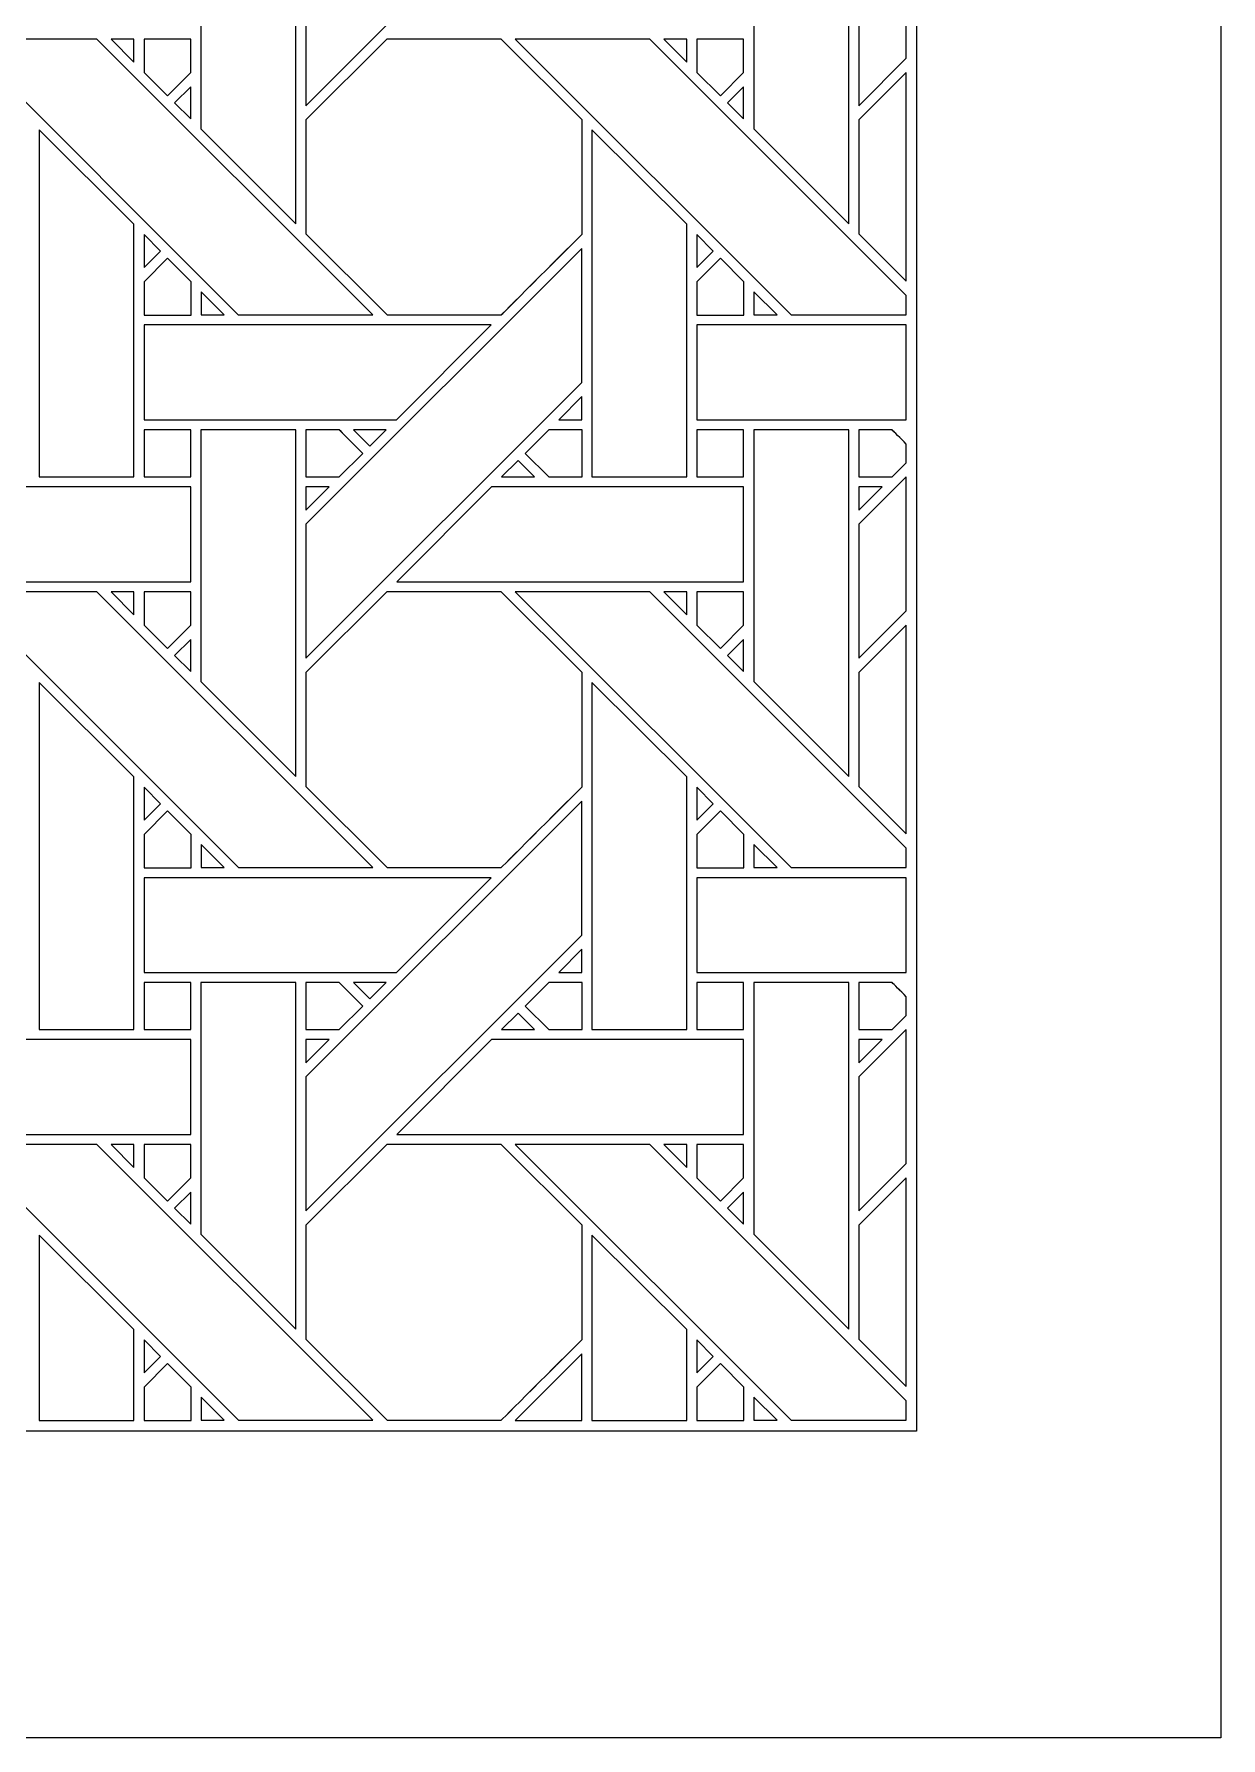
# Model space of a CAD drawing. Header units: inches. Extents: x 4.9 to 19.9, y 3.1 to 15.1.
# Drawn here: x 17.846 to 19.883, y 3.095 to 6.02 of the extents above; entities that cross this region are included whole.
import ezdxf

# ---------------------------------------------------------------- set-up
doc = ezdxf.new("R2010")
doc.units = ezdxf.units.IN
doc.header["$MEASUREMENT"] = 0
doc.layers.add('Design', color=7, linetype='Continuous', lineweight=0)

msp = doc.modelspace()

# ---------------------------------------------------------------- linework, layer by layer
at = {"layer": 'Design'}
for points, knots in [([(4.8829, 15.0948), (4.8829, 15.0948), (4.8829, 3.0948), (4.8829, 3.0948), (4.8829, 3.0948), (19.8829, 3.0948), (19.8829, 3.0948), (19.8829, 3.0948), (19.8829, 15.0948), (19.8829, 15.0948), (19.8829, 15.0948), (4.8829, 15.0948), (4.8829, 15.0948)], [0, 0, 0, 0, 1, 1, 1, 2, 2, 2, 3, 3, 3, 4, 4, 4, 4]), ([(5.4052, 14.5679), (5.4052, 14.5679), (5.4052, 3.6216), (5.4052, 3.6216), (5.4052, 3.6216), (19.3605, 3.6216), (19.3605, 3.6216), (19.3605, 3.6216), (19.3605, 14.5679), (19.3605, 14.5679), (19.3605, 14.5679), (5.4052, 14.5679), (5.4052, 14.5679)], [0, 0, 0, 0, 1, 1, 1, 2, 2, 2, 3, 3, 3, 4, 4, 4, 4]), ([(18.7864, 6.3705), (18.7864, 6.3705), (18.3128, 5.8968), (18.3128, 5.8968), (18.3128, 5.8968), (18.3128, 6.1269), (18.3128, 6.1269), (18.3128, 6.1269), (18.7864, 6.6005), (18.7864, 6.6005), (18.7864, 6.6005), (18.7864, 6.3705), (18.7864, 6.3705)], [0, 0, 0, 0, 1, 1, 1, 2, 2, 2, 3, 3, 3, 4, 4, 4, 4]), ([(18.1327, 5.8568), (18.1327, 5.8568), (18.1327, 6.289), (18.1327, 6.289), (18.1327, 6.289), (18.2956, 6.289), (18.2956, 6.289), (18.2956, 6.289), (18.2956, 5.6939), (18.2956, 5.6939), (18.2956, 5.6939), (18.1327, 5.8568), (18.1327, 5.8568)], [0, 0, 0, 0, 1, 1, 1, 2, 2, 2, 3, 3, 3, 4, 4, 4, 4]), ([(19.0814, 5.8568), (19.0814, 5.8568), (19.0814, 6.289), (19.0814, 6.289), (19.0814, 6.289), (19.2443, 6.289), (19.2443, 6.289), (19.2443, 6.289), (19.2443, 5.6939), (19.2443, 5.6939), (19.2443, 5.6939), (19.0814, 5.8568), (19.0814, 5.8568)], [0, 0, 0, 0, 1, 1, 1, 2, 2, 2, 3, 3, 3, 4, 4, 4, 4]), ([(19.3429, 5.9782), (19.3429, 5.9782), (19.2615, 5.8968), (19.2615, 5.8968), (19.2615, 5.8968), (19.2615, 6.1269), (19.2615, 6.1269), (19.2615, 6.1269), (19.3429, 6.2083), (19.3429, 6.2083), (19.3429, 6.2083), (19.3429, 5.9782), (19.3429, 5.9782)], [0, 0, 0, 0, 1, 1, 1, 2, 2, 2, 3, 3, 3, 4, 4, 4, 4]), ([(18.1967, 5.5375), (18.1967, 5.5375), (17.7232, 6.0112), (17.7232, 6.0112), (17.7232, 6.0112), (17.9541, 6.0112), (17.9541, 6.0112), (17.9541, 6.0112), (18.4278, 5.5375), (18.4278, 5.5375), (18.4278, 5.5375), (18.1967, 5.5375), (18.1967, 5.5375)], [0, 0, 0, 0, 1, 1, 1, 2, 2, 2, 3, 3, 3, 4, 4, 4, 4]), ([(18.0177, 6.0111), (18.0177, 6.0111), (18.0177, 5.9713), (18.0177, 5.9713), (18.0177, 5.9713), (17.9783, 6.0111), (17.9783, 6.0111), (17.9783, 6.0111), (18.0177, 6.0111), (18.0177, 6.0111)], [0, 0, 0, 0, 1, 1, 1, 2, 2, 2, 3, 3, 3, 3]), ([(18.0349, 6.0111), (18.0349, 6.0111), (18.1152, 6.0111), (18.1152, 6.0111), (18.1152, 6.0111), (18.1152, 5.9535), (18.1152, 5.9535), (18.1152, 5.9535), (18.0753, 5.9136), (18.0753, 5.9136), (18.0753, 5.9136), (18.0349, 5.9539), (18.0349, 5.9539), (18.0349, 5.9539), (18.0349, 6.0111), (18.0349, 6.0111)], [0, 0, 0, 0, 1, 1, 1, 2, 2, 2, 3, 3, 3, 4, 4, 4, 5, 5, 5, 5]), ([(18.0753, 5.9136), (18.0753, 5.9136), (18.0349, 5.9539), (18.0349, 5.9539), (18.0349, 5.9539), (18.0349, 6.0111), (18.0349, 6.0111), (18.0349, 6.0111), (18.1152, 6.0111), (18.1152, 6.0111), (18.1152, 6.0111), (18.1152, 5.9535), (18.1152, 5.9535), (18.1152, 5.9535), (18.0753, 5.9136), (18.0753, 5.9136)], [0, 0, 0, 0, 1, 1, 1, 2, 2, 2, 3, 3, 3, 4, 4, 4, 5, 5, 5, 5]), ([(18.3128, 5.8724), (18.3128, 5.8724), (18.4515, 6.0111), (18.4515, 6.0111), (18.4515, 6.0111), (18.6477, 6.0111), (18.6477, 6.0111), (18.6477, 6.0111), (18.7865, 5.8724), (18.7865, 5.8724), (18.7865, 5.8724), (18.7865, 5.6762), (18.7865, 5.6762), (18.7687, 5.6582), (18.6567, 5.5465), (18.6478, 5.5375), (18.6478, 5.5375), (18.452, 5.5375), (18.452, 5.5375), (18.452, 5.5375), (18.3128, 5.6767), (18.3128, 5.6767), (18.3128, 5.6767), (18.3128, 5.8724), (18.3128, 5.8724)], [0, 0, 0, 0, 1, 1, 1, 2, 2, 2, 3, 3, 3, 4, 4, 4, 5, 5, 5, 6, 6, 6, 7, 7, 7, 8, 8, 8, 8]), ([(18.7865, 5.6762), (18.7684, 5.658), (18.6565, 5.5463), (18.6478, 5.5375), (18.6478, 5.5375), (18.452, 5.5375), (18.452, 5.5375), (18.452, 5.5375), (18.3128, 5.6767), (18.3128, 5.6767), (18.3128, 5.6767), (18.3128, 5.8724), (18.3128, 5.8724), (18.3128, 5.8724), (18.4515, 6.0111), (18.4515, 6.0111), (18.4515, 6.0111), (18.6477, 6.0111), (18.6477, 6.0111), (18.6477, 6.0111), (18.7865, 5.8724), (18.7865, 5.8724), (18.7865, 5.8724), (18.7865, 5.6762), (18.7865, 5.6762)], [0, 0, 0, 0, 1, 1, 1, 2, 2, 2, 3, 3, 3, 4, 4, 4, 5, 5, 5, 6, 6, 6, 7, 7, 7, 8, 8, 8, 8]), ([(19.3429, 5.5375), (19.3429, 5.5375), (19.1455, 5.5375), (19.1455, 5.5375), (19.1455, 5.5375), (18.6719, 6.0112), (18.6719, 6.0112), (18.6719, 6.0112), (18.9029, 6.0112), (18.9029, 6.0112), (18.9029, 6.0112), (19.3429, 5.5711), (19.3429, 5.5711), (19.3429, 5.5711), (19.3429, 5.5375), (19.3429, 5.5375)], [0, 0, 0, 0, 1, 1, 1, 2, 2, 2, 3, 3, 3, 4, 4, 4, 5, 5, 5, 5]), ([(18.9664, 6.0111), (18.9664, 6.0111), (18.9664, 5.9713), (18.9664, 5.9713), (18.9664, 5.9713), (18.927, 6.0111), (18.927, 6.0111), (18.927, 6.0111), (18.9664, 6.0111), (18.9664, 6.0111)], [0, 0, 0, 0, 1, 1, 1, 2, 2, 2, 3, 3, 3, 3]), ([(18.9837, 6.0111), (18.9837, 6.0111), (19.0639, 6.0111), (19.0639, 6.0111), (19.0639, 6.0111), (19.0639, 5.9535), (19.0639, 5.9535), (19.0639, 5.9535), (19.024, 5.9136), (19.024, 5.9136), (19.024, 5.9136), (18.9837, 5.9539), (18.9837, 5.9539), (18.9837, 5.9539), (18.9837, 6.0111), (18.9837, 6.0111)], [0, 0, 0, 0, 1, 1, 1, 2, 2, 2, 3, 3, 3, 4, 4, 4, 5, 5, 5, 5]), ([(19.024, 5.9136), (19.024, 5.9136), (18.9837, 5.9539), (18.9837, 5.9539), (18.9837, 5.9539), (18.9837, 6.0111), (18.9837, 6.0111), (18.9837, 6.0111), (19.0639, 6.0111), (19.0639, 6.0111), (19.0639, 6.0111), (19.0639, 5.9535), (19.0639, 5.9535), (19.0639, 5.9535), (19.024, 5.9136), (19.024, 5.9136)], [0, 0, 0, 0, 1, 1, 1, 2, 2, 2, 3, 3, 3, 4, 4, 4, 5, 5, 5, 5]), ([(19.3429, 5.5954), (19.3429, 5.5954), (19.2615, 5.6767), (19.2615, 5.6767), (19.2615, 5.6767), (19.2615, 5.8724), (19.2615, 5.8724), (19.2615, 5.8724), (19.3429, 5.9538), (19.3429, 5.9538), (19.3429, 5.9538), (19.3429, 5.5954), (19.3429, 5.5954)], [0, 0, 0, 0, 1, 1, 1, 2, 2, 2, 3, 3, 3, 4, 4, 4, 4]), ([(19.3429, 5.5954), (19.3429, 5.5954), (19.2615, 5.6767), (19.2615, 5.6767), (19.2615, 5.6767), (19.2615, 5.8724), (19.2615, 5.8724), (19.2615, 5.8724), (19.3429, 5.9538), (19.3429, 5.9538), (19.3429, 5.9538), (19.3429, 5.5954), (19.3429, 5.5954)], [0, 0, 0, 0, 1, 1, 1, 2, 2, 2, 3, 3, 3, 4, 4, 4, 4]), ([(18.1152, 5.9293), (18.1152, 5.9293), (18.1152, 5.8741), (18.1152, 5.8741), (18.1152, 5.8741), (18.0874, 5.9015), (18.0874, 5.9015), (18.0874, 5.9015), (18.1152, 5.9293), (18.1152, 5.9293)], [0, 0, 0, 0, 1, 1, 1, 2, 2, 2, 3, 3, 3, 3]), ([(19.0639, 5.9293), (19.0639, 5.9293), (19.0639, 5.8741), (19.0639, 5.8741), (19.0639, 5.8741), (19.0361, 5.9015), (19.0361, 5.9015), (19.0361, 5.9015), (19.0639, 5.9293), (19.0639, 5.9293)], [0, 0, 0, 0, 1, 1, 1, 2, 2, 2, 3, 3, 3, 3]), ([(17.8548, 5.2595), (17.8548, 5.2595), (17.8548, 5.8553), (17.8548, 5.8553), (17.8548, 5.8553), (18.0176, 5.6932), (18.0176, 5.6932), (18.0176, 5.6932), (18.0176, 5.2595), (18.0176, 5.2595), (18.0176, 5.2595), (17.8548, 5.2595), (17.8548, 5.2595)], [0, 0, 0, 0, 1, 1, 1, 2, 2, 2, 3, 3, 3, 4, 4, 4, 4]), ([(18.8036, 5.2595), (18.8036, 5.2595), (18.8036, 5.8553), (18.8036, 5.8553), (18.8036, 5.8553), (18.9663, 5.6932), (18.9663, 5.6932), (18.9663, 5.6932), (18.9663, 5.2595), (18.9663, 5.2595), (18.9663, 5.2595), (18.8036, 5.2595), (18.8036, 5.2595)], [0, 0, 0, 0, 1, 1, 1, 2, 2, 2, 3, 3, 3, 4, 4, 4, 4]), ([(18.0349, 5.6189), (18.0349, 5.6189), (18.0349, 5.6757), (18.0349, 5.6757), (18.0349, 5.6757), (18.0631, 5.6471), (18.0631, 5.6471), (18.0631, 5.6471), (18.0349, 5.6189), (18.0349, 5.6189)], [0, 0, 0, 0, 1, 1, 1, 2, 2, 2, 3, 3, 3, 3]), ([(18.9836, 5.6189), (18.9836, 5.6189), (18.9836, 5.6757), (18.9836, 5.6757), (18.9836, 5.6757), (19.0118, 5.6471), (19.0118, 5.6471), (19.0118, 5.6471), (18.9836, 5.6189), (18.9836, 5.6189)], [0, 0, 0, 0, 1, 1, 1, 2, 2, 2, 3, 3, 3, 3]), ([(18.7864, 5.4217), (18.7864, 5.4217), (18.3128, 4.9481), (18.3128, 4.9481), (18.3128, 4.9481), (18.3128, 5.1782), (18.3128, 5.1782), (18.3128, 5.1782), (18.7864, 5.6518), (18.7864, 5.6518), (18.7864, 5.6518), (18.7864, 5.4217), (18.7864, 5.4217)], [0, 0, 0, 0, 1, 1, 1, 2, 2, 2, 3, 3, 3, 4, 4, 4, 4]), ([(18.1156, 5.5372), (18.1156, 5.5372), (18.0349, 5.5372), (18.0349, 5.5372), (18.0349, 5.5372), (18.0349, 5.5945), (18.0349, 5.5945), (18.0349, 5.5945), (18.0753, 5.6349), (18.0753, 5.6349), (18.0753, 5.6349), (18.1156, 5.5945), (18.1156, 5.5945), (18.1156, 5.5945), (18.1156, 5.5372), (18.1156, 5.5372)], [0, 0, 0, 0, 1, 1, 1, 2, 2, 2, 3, 3, 3, 4, 4, 4, 5, 5, 5, 5]), ([(18.0753, 5.6349), (18.0753, 5.6349), (18.1156, 5.5945), (18.1156, 5.5945), (18.1156, 5.5945), (18.1156, 5.5372), (18.1156, 5.5372), (18.1156, 5.5372), (18.0349, 5.5372), (18.0349, 5.5372), (18.0349, 5.5372), (18.0349, 5.5945), (18.0349, 5.5945), (18.0349, 5.5945), (18.0753, 5.6349), (18.0753, 5.6349)], [0, 0, 0, 0, 1, 1, 1, 2, 2, 2, 3, 3, 3, 4, 4, 4, 5, 5, 5, 5]), ([(19.0643, 5.5372), (19.0643, 5.5372), (18.9837, 5.5372), (18.9837, 5.5372), (18.9837, 5.5372), (18.9837, 5.5945), (18.9837, 5.5945), (18.9837, 5.5945), (19.024, 5.6349), (19.024, 5.6349), (19.024, 5.6349), (19.0643, 5.5945), (19.0643, 5.5945), (19.0643, 5.5945), (19.0643, 5.5372), (19.0643, 5.5372)], [0, 0, 0, 0, 1, 1, 1, 2, 2, 2, 3, 3, 3, 4, 4, 4, 5, 5, 5, 5]), ([(19.024, 5.6349), (19.024, 5.6349), (19.0643, 5.5945), (19.0643, 5.5945), (19.0643, 5.5945), (19.0643, 5.5372), (19.0643, 5.5372), (19.0643, 5.5372), (18.9837, 5.5372), (18.9837, 5.5372), (18.9837, 5.5372), (18.9837, 5.5945), (18.9837, 5.5945), (18.9837, 5.5945), (19.024, 5.6349), (19.024, 5.6349)], [0, 0, 0, 0, 1, 1, 1, 2, 2, 2, 3, 3, 3, 4, 4, 4, 5, 5, 5, 5]), ([(18.1328, 5.5375), (18.1328, 5.5375), (18.1328, 5.5773), (18.1328, 5.5773), (18.1328, 5.5773), (18.1725, 5.5375), (18.1725, 5.5375), (18.1725, 5.5375), (18.1328, 5.5375), (18.1328, 5.5375)], [0, 0, 0, 0, 1, 1, 1, 2, 2, 2, 3, 3, 3, 3]), ([(19.0815, 5.5375), (19.0815, 5.5375), (19.0815, 5.5773), (19.0815, 5.5773), (19.0815, 5.5773), (19.1212, 5.5375), (19.1212, 5.5375), (19.1212, 5.5375), (19.0815, 5.5375), (19.0815, 5.5375)], [0, 0, 0, 0, 1, 1, 1, 2, 2, 2, 3, 3, 3, 3]), ([(18.4679, 5.3576), (18.4679, 5.3576), (18.0349, 5.3576), (18.0349, 5.3576), (18.0349, 5.3576), (18.0349, 5.5203), (18.0349, 5.5203), (18.0349, 5.5203), (18.6306, 5.5203), (18.6306, 5.5203), (18.6306, 5.5203), (18.4679, 5.3576), (18.4679, 5.3576)], [0, 0, 0, 0, 1, 1, 1, 2, 2, 2, 3, 3, 3, 4, 4, 4, 4]), ([(19.3429, 5.3576), (19.3429, 5.3576), (18.9836, 5.3576), (18.9836, 5.3576), (18.9836, 5.3576), (18.9836, 5.5203), (18.9836, 5.5203), (18.9836, 5.5203), (19.3429, 5.5203), (19.3429, 5.5203), (19.3429, 5.5203), (19.3429, 5.3576), (19.3429, 5.3576)], [0, 0, 0, 0, 1, 1, 1, 2, 2, 2, 3, 3, 3, 4, 4, 4, 4]), ([(18.7864, 5.3973), (18.7864, 5.3973), (18.7864, 5.3576), (18.7864, 5.3576), (18.7864, 5.3576), (18.7467, 5.3576), (18.7467, 5.3576), (18.7467, 5.3576), (18.7864, 5.3973), (18.7864, 5.3973)], [0, 0, 0, 0, 1, 1, 1, 2, 2, 2, 3, 3, 3, 3]), ([(18.0349, 5.3403), (18.0349, 5.3403), (18.1152, 5.3403), (18.1152, 5.3403), (18.1152, 5.3403), (18.1152, 5.2595), (18.1152, 5.2595), (18.1152, 5.2595), (18.0349, 5.2595), (18.0349, 5.2595), (18.0349, 5.2595), (18.0349, 5.3403), (18.0349, 5.3403)], [0, 0, 0, 0, 1, 1, 1, 2, 2, 2, 3, 3, 3, 4, 4, 4, 4]), ([(18.0349, 5.2595), (18.0349, 5.2595), (18.0349, 5.3403), (18.0349, 5.3403), (18.0349, 5.3403), (18.1152, 5.3403), (18.1152, 5.3403), (18.1152, 5.3403), (18.1152, 5.2595), (18.1152, 5.2595), (18.1152, 5.2595), (18.0349, 5.2595), (18.0349, 5.2595)], [0, 0, 0, 0, 1, 1, 1, 2, 2, 2, 3, 3, 3, 4, 4, 4, 4]), ([(18.1327, 4.9081), (18.1327, 4.9081), (18.1327, 5.3403), (18.1327, 5.3403), (18.1327, 5.3403), (18.2956, 5.3403), (18.2956, 5.3403), (18.2956, 5.3403), (18.2956, 4.7452), (18.2956, 4.7452), (18.2956, 4.7452), (18.1327, 4.9081), (18.1327, 4.9081)], [0, 0, 0, 0, 1, 1, 1, 2, 2, 2, 3, 3, 3, 4, 4, 4, 4]), ([(18.3128, 5.3403), (18.3128, 5.3403), (18.3699, 5.3403), (18.3699, 5.3403), (18.375, 5.3351), (18.4058, 5.3043), (18.4102, 5.2999), (18.4102, 5.2999), (18.3698, 5.2595), (18.3698, 5.2595), (18.3698, 5.2595), (18.3128, 5.2595), (18.3128, 5.2595), (18.3128, 5.2595), (18.3128, 5.3403), (18.3128, 5.3403)], [0, 0, 0, 0, 1, 1, 1, 2, 2, 2, 3, 3, 3, 4, 4, 4, 5, 5, 5, 5]), ([(18.4102, 5.2999), (18.4102, 5.2999), (18.3698, 5.2595), (18.3698, 5.2595), (18.3698, 5.2595), (18.3128, 5.2595), (18.3128, 5.2595), (18.3128, 5.2595), (18.3128, 5.3403), (18.3128, 5.3403), (18.3128, 5.3403), (18.3699, 5.3403), (18.3699, 5.3403), (18.3752, 5.335), (18.406, 5.3041), (18.4102, 5.2999)], [0, 0, 0, 0, 1, 1, 1, 2, 2, 2, 3, 3, 3, 4, 4, 4, 5, 5, 5, 5]), ([(18.3942, 5.3403), (18.3942, 5.3403), (18.4506, 5.3403), (18.4506, 5.3403), (18.4506, 5.3403), (18.4224, 5.3121), (18.4224, 5.3121), (18.4224, 5.3121), (18.3942, 5.3403), (18.3942, 5.3403)], [0, 0, 0, 0, 1, 1, 1, 2, 2, 2, 3, 3, 3, 3]), ([(18.7865, 5.2595), (18.7865, 5.2595), (18.7294, 5.2595), (18.7294, 5.2595), (18.7294, 5.2595), (18.689, 5.2998), (18.689, 5.2998), (18.689, 5.2998), (18.7294, 5.3403), (18.7294, 5.3403), (18.7294, 5.3403), (18.7865, 5.3403), (18.7865, 5.3403), (18.7865, 5.3403), (18.7865, 5.2595), (18.7865, 5.2595)], [0, 0, 0, 0, 1, 1, 1, 2, 2, 2, 3, 3, 3, 4, 4, 4, 5, 5, 5, 5]), ([(18.7865, 5.2595), (18.7865, 5.2595), (18.7294, 5.2595), (18.7294, 5.2595), (18.7294, 5.2595), (18.689, 5.2998), (18.689, 5.2998), (18.689, 5.2998), (18.7294, 5.3403), (18.7294, 5.3403), (18.7294, 5.3403), (18.7865, 5.3403), (18.7865, 5.3403), (18.7865, 5.3403), (18.7865, 5.2595), (18.7865, 5.2595)], [0, 0, 0, 0, 1, 1, 1, 2, 2, 2, 3, 3, 3, 4, 4, 4, 5, 5, 5, 5]), ([(18.9837, 5.3403), (18.9837, 5.3403), (19.0639, 5.3403), (19.0639, 5.3403), (19.0639, 5.3403), (19.0639, 5.2595), (19.0639, 5.2595), (19.0639, 5.2595), (18.9837, 5.2595), (18.9837, 5.2595), (18.9837, 5.2595), (18.9837, 5.3403), (18.9837, 5.3403)], [0, 0, 0, 0, 1, 1, 1, 2, 2, 2, 3, 3, 3, 4, 4, 4, 4]), ([(18.9837, 5.2595), (18.9837, 5.2595), (18.9837, 5.3403), (18.9837, 5.3403), (18.9837, 5.3403), (19.0639, 5.3403), (19.0639, 5.3403), (19.0639, 5.3403), (19.0639, 5.2595), (19.0639, 5.2595), (19.0639, 5.2595), (18.9837, 5.2595), (18.9837, 5.2595)], [0, 0, 0, 0, 1, 1, 1, 2, 2, 2, 3, 3, 3, 4, 4, 4, 4]), ([(19.0814, 4.9081), (19.0814, 4.9081), (19.0814, 5.3403), (19.0814, 5.3403), (19.0814, 5.3403), (19.2443, 5.3403), (19.2443, 5.3403), (19.2443, 5.3403), (19.2443, 4.7452), (19.2443, 4.7452), (19.2443, 4.7452), (19.0814, 4.9081), (19.0814, 4.9081)], [0, 0, 0, 0, 1, 1, 1, 2, 2, 2, 3, 3, 3, 4, 4, 4, 4]), ([(19.3429, 5.2839), (19.3429, 5.2839), (19.3185, 5.2595), (19.3185, 5.2595), (19.3185, 5.2595), (19.2615, 5.2595), (19.2615, 5.2595), (19.2615, 5.2595), (19.2615, 5.3403), (19.2615, 5.3403), (19.2615, 5.3403), (19.3186, 5.3403), (19.3186, 5.3403), (19.3216, 5.3373), (19.3329, 5.326), (19.3429, 5.316), (19.3429, 5.316), (19.3429, 5.2839), (19.3429, 5.2839)], [0, 0, 0, 0, 1, 1, 1, 2, 2, 2, 3, 3, 3, 4, 4, 4, 5, 5, 5, 6, 6, 6, 6]), ([(19.3429, 5.2839), (19.3429, 5.2839), (19.3185, 5.2595), (19.3185, 5.2595), (19.3185, 5.2595), (19.2615, 5.2595), (19.2615, 5.2595), (19.2615, 5.2595), (19.2615, 5.3403), (19.2615, 5.3403), (19.2615, 5.3403), (19.3186, 5.3403), (19.3186, 5.3403), (19.3216, 5.3372), (19.3329, 5.3259), (19.3429, 5.316), (19.3429, 5.316), (19.3429, 5.2839), (19.3429, 5.2839)], [0, 0, 0, 0, 1, 1, 1, 2, 2, 2, 3, 3, 3, 4, 4, 4, 5, 5, 5, 6, 6, 6, 6]), ([(18.6768, 5.2878), (18.6768, 5.2878), (18.7051, 5.2595), (18.7051, 5.2595), (18.7051, 5.2595), (18.6486, 5.2595), (18.6486, 5.2595), (18.6486, 5.2595), (18.6768, 5.2878), (18.6768, 5.2878)], [0, 0, 0, 0, 1, 1, 1, 2, 2, 2, 3, 3, 3, 3]), ([(18.1152, 5.2424), (18.1152, 5.2424), (18.1152, 5.0796), (18.1152, 5.0796), (18.1152, 5.0796), (17.5199, 5.0796), (17.5199, 5.0796), (17.5199, 5.0796), (17.6827, 5.2424), (17.6827, 5.2424), (17.6827, 5.2424), (18.1152, 5.2424), (18.1152, 5.2424)], [0, 0, 0, 0, 1, 1, 1, 2, 2, 2, 3, 3, 3, 4, 4, 4, 4]), ([(18.3526, 5.2424), (18.3526, 5.2424), (18.3128, 5.2025), (18.3128, 5.2025), (18.3128, 5.2025), (18.3128, 5.2424), (18.3128, 5.2424), (18.3128, 5.2424), (18.3526, 5.2424), (18.3526, 5.2424)], [0, 0, 0, 0, 1, 1, 1, 2, 2, 2, 3, 3, 3, 3]), ([(19.0639, 5.2424), (19.0639, 5.2424), (19.0639, 5.0796), (19.0639, 5.0796), (19.0639, 5.0796), (18.4686, 5.0796), (18.4686, 5.0796), (18.4686, 5.0796), (18.6314, 5.2424), (18.6314, 5.2424), (18.6314, 5.2424), (19.0639, 5.2424), (19.0639, 5.2424)], [0, 0, 0, 0, 1, 1, 1, 2, 2, 2, 3, 3, 3, 4, 4, 4, 4]), ([(19.3429, 5.0295), (19.3429, 5.0295), (19.2615, 4.9481), (19.2615, 4.9481), (19.2615, 4.9481), (19.2615, 5.1782), (19.2615, 5.1782), (19.2615, 5.1782), (19.3429, 5.2596), (19.3429, 5.2596), (19.3429, 5.2596), (19.3429, 5.0295), (19.3429, 5.0295)], [0, 0, 0, 0, 1, 1, 1, 2, 2, 2, 3, 3, 3, 4, 4, 4, 4]), ([(19.2615, 5.2025), (19.2615, 5.2025), (19.2615, 5.2424), (19.2615, 5.2424), (19.2615, 5.2424), (19.3013, 5.2424), (19.3013, 5.2424), (19.3013, 5.2424), (19.2615, 5.2025), (19.2615, 5.2025)], [0, 0, 0, 0, 1, 1, 1, 2, 2, 2, 3, 3, 3, 3]), ([(17.7232, 5.0624), (17.7232, 5.0624), (17.9541, 5.0624), (17.9541, 5.0624), (17.9541, 5.0624), (18.4278, 4.5888), (18.4278, 4.5888), (18.4278, 4.5888), (18.1968, 4.5888), (18.1968, 4.5888), (18.1968, 4.5888), (17.7232, 5.0624), (17.7232, 5.0624)], [0, 0, 0, 0, 1, 1, 1, 2, 2, 2, 3, 3, 3, 4, 4, 4, 4]), ([(18.0177, 5.0624), (18.0177, 5.0624), (18.0177, 5.0226), (18.0177, 5.0226), (18.0177, 5.0226), (17.9783, 5.0624), (17.9783, 5.0624), (17.9783, 5.0624), (18.0177, 5.0624), (18.0177, 5.0624)], [0, 0, 0, 0, 1, 1, 1, 2, 2, 2, 3, 3, 3, 3]), ([(18.0349, 5.0624), (18.0349, 5.0624), (18.1152, 5.0624), (18.1152, 5.0624), (18.1152, 5.0624), (18.1152, 5.0048), (18.1152, 5.0048), (18.1152, 5.0048), (18.0753, 4.9648), (18.0753, 4.9648), (18.0753, 4.9648), (18.0349, 5.0052), (18.0349, 5.0052), (18.0349, 5.0052), (18.0349, 5.0624), (18.0349, 5.0624)], [0, 0, 0, 0, 1, 1, 1, 2, 2, 2, 3, 3, 3, 4, 4, 4, 5, 5, 5, 5]), ([(18.0753, 4.9648), (18.0753, 4.9648), (18.0349, 5.0052), (18.0349, 5.0052), (18.0349, 5.0052), (18.0349, 5.0624), (18.0349, 5.0624), (18.0349, 5.0624), (18.1152, 5.0624), (18.1152, 5.0624), (18.1152, 5.0624), (18.1152, 5.0048), (18.1152, 5.0048), (18.1152, 5.0048), (18.0753, 4.9648), (18.0753, 4.9648)], [0, 0, 0, 0, 1, 1, 1, 2, 2, 2, 3, 3, 3, 4, 4, 4, 5, 5, 5, 5]), ([(18.3128, 4.9237), (18.3128, 4.9237), (18.4515, 5.0624), (18.4515, 5.0624), (18.4515, 5.0624), (18.6477, 5.0624), (18.6477, 5.0624), (18.6477, 5.0624), (18.7865, 4.9237), (18.7865, 4.9237), (18.7865, 4.9237), (18.7865, 4.7274), (18.7865, 4.7274), (18.7687, 4.7095), (18.6567, 4.5978), (18.6478, 4.5888), (18.6478, 4.5888), (18.452, 4.5888), (18.452, 4.5888), (18.452, 4.5888), (18.3128, 4.728), (18.3128, 4.728), (18.3128, 4.728), (18.3128, 4.9237), (18.3128, 4.9237)], [0, 0, 0, 0, 1, 1, 1, 2, 2, 2, 3, 3, 3, 4, 4, 4, 5, 5, 5, 6, 6, 6, 7, 7, 7, 8, 8, 8, 8]), ([(18.7865, 4.7274), (18.7684, 4.7092), (18.6565, 4.5975), (18.6478, 4.5888), (18.6478, 4.5888), (18.452, 4.5888), (18.452, 4.5888), (18.452, 4.5888), (18.3128, 4.728), (18.3128, 4.728), (18.3128, 4.728), (18.3128, 4.9237), (18.3128, 4.9237), (18.3128, 4.9237), (18.4515, 5.0624), (18.4515, 5.0624), (18.4515, 5.0624), (18.6477, 5.0624), (18.6477, 5.0624), (18.6477, 5.0624), (18.7865, 4.9237), (18.7865, 4.9237), (18.7865, 4.9237), (18.7865, 4.7274), (18.7865, 4.7274)], [0, 0, 0, 0, 1, 1, 1, 2, 2, 2, 3, 3, 3, 4, 4, 4, 5, 5, 5, 6, 6, 6, 7, 7, 7, 8, 8, 8, 8]), ([(19.3429, 4.5888), (19.3429, 4.5888), (19.1455, 4.5888), (19.1455, 4.5888), (19.1455, 4.5888), (18.6719, 5.0624), (18.6719, 5.0624), (18.6719, 5.0624), (18.9029, 5.0624), (18.9029, 5.0624), (18.9029, 5.0624), (19.3429, 4.6224), (19.3429, 4.6224), (19.3429, 4.6224), (19.3429, 4.5888), (19.3429, 4.5888)], [0, 0, 0, 0, 1, 1, 1, 2, 2, 2, 3, 3, 3, 4, 4, 4, 5, 5, 5, 5]), ([(18.9664, 5.0624), (18.9664, 5.0624), (18.9664, 5.0226), (18.9664, 5.0226), (18.9664, 5.0226), (18.927, 5.0624), (18.927, 5.0624), (18.927, 5.0624), (18.9664, 5.0624), (18.9664, 5.0624)], [0, 0, 0, 0, 1, 1, 1, 2, 2, 2, 3, 3, 3, 3]), ([(18.9837, 5.0624), (18.9837, 5.0624), (19.0639, 5.0624), (19.0639, 5.0624), (19.0639, 5.0624), (19.0639, 5.0048), (19.0639, 5.0048), (19.0639, 5.0048), (19.024, 4.9648), (19.024, 4.9648), (19.024, 4.9648), (18.9837, 5.0052), (18.9837, 5.0052), (18.9837, 5.0052), (18.9837, 5.0624), (18.9837, 5.0624)], [0, 0, 0, 0, 1, 1, 1, 2, 2, 2, 3, 3, 3, 4, 4, 4, 5, 5, 5, 5]), ([(19.024, 4.9648), (19.024, 4.9648), (18.9837, 5.0052), (18.9837, 5.0052), (18.9837, 5.0052), (18.9837, 5.0624), (18.9837, 5.0624), (18.9837, 5.0624), (19.0639, 5.0624), (19.0639, 5.0624), (19.0639, 5.0624), (19.0639, 5.0048), (19.0639, 5.0048), (19.0639, 5.0048), (19.024, 4.9648), (19.024, 4.9648)], [0, 0, 0, 0, 1, 1, 1, 2, 2, 2, 3, 3, 3, 4, 4, 4, 5, 5, 5, 5]), ([(19.3429, 4.6466), (19.3429, 4.6466), (19.2615, 4.728), (19.2615, 4.728), (19.2615, 4.728), (19.2615, 4.9237), (19.2615, 4.9237), (19.2615, 4.9237), (19.3429, 5.005), (19.3429, 5.005), (19.3429, 5.005), (19.3429, 4.6466), (19.3429, 4.6466)], [0, 0, 0, 0, 1, 1, 1, 2, 2, 2, 3, 3, 3, 4, 4, 4, 4]), ([(19.3429, 4.6466), (19.3429, 4.6466), (19.2615, 4.728), (19.2615, 4.728), (19.2615, 4.728), (19.2615, 4.9237), (19.2615, 4.9237), (19.2615, 4.9237), (19.3429, 5.005), (19.3429, 5.005), (19.3429, 5.005), (19.3429, 4.6466), (19.3429, 4.6466)], [0, 0, 0, 0, 1, 1, 1, 2, 2, 2, 3, 3, 3, 4, 4, 4, 4]), ([(18.1152, 4.9806), (18.1152, 4.9806), (18.1152, 4.9254), (18.1152, 4.9254), (18.1152, 4.9254), (18.0874, 4.9528), (18.0874, 4.9528), (18.0874, 4.9528), (18.1152, 4.9806), (18.1152, 4.9806)], [0, 0, 0, 0, 1, 1, 1, 2, 2, 2, 3, 3, 3, 3]), ([(19.0639, 4.9806), (19.0639, 4.9806), (19.0639, 4.9254), (19.0639, 4.9254), (19.0639, 4.9254), (19.0361, 4.9528), (19.0361, 4.9528), (19.0361, 4.9528), (19.0639, 4.9806), (19.0639, 4.9806)], [0, 0, 0, 0, 1, 1, 1, 2, 2, 2, 3, 3, 3, 3]), ([(18.0176, 4.7445), (18.0176, 4.7445), (18.0176, 4.3108), (18.0176, 4.3108), (18.0176, 4.3108), (17.8548, 4.3108), (17.8548, 4.3108), (17.8548, 4.3108), (17.8548, 4.9066), (17.8548, 4.9066), (17.8548, 4.9066), (18.0176, 4.7445), (18.0176, 4.7445)], [0, 0, 0, 0, 1, 1, 1, 2, 2, 2, 3, 3, 3, 4, 4, 4, 4]), ([(18.8036, 4.3108), (18.8036, 4.3108), (18.8036, 4.9066), (18.8036, 4.9066), (18.8036, 4.9066), (18.9663, 4.7445), (18.9663, 4.7445), (18.9663, 4.7445), (18.9663, 4.3108), (18.9663, 4.3108), (18.9663, 4.3108), (18.8036, 4.3108), (18.8036, 4.3108)], [0, 0, 0, 0, 1, 1, 1, 2, 2, 2, 3, 3, 3, 4, 4, 4, 4]), ([(18.0349, 4.6702), (18.0349, 4.6702), (18.0349, 4.727), (18.0349, 4.727), (18.0349, 4.727), (18.0631, 4.6984), (18.0631, 4.6984), (18.0631, 4.6984), (18.0349, 4.6702), (18.0349, 4.6702)], [0, 0, 0, 0, 1, 1, 1, 2, 2, 2, 3, 3, 3, 3]), ([(18.9836, 4.6702), (18.9836, 4.6702), (18.9836, 4.727), (18.9836, 4.727), (18.9836, 4.727), (19.0118, 4.6984), (19.0118, 4.6984), (19.0118, 4.6984), (18.9836, 4.6702), (18.9836, 4.6702)], [0, 0, 0, 0, 1, 1, 1, 2, 2, 2, 3, 3, 3, 3]), ([(18.1156, 4.5885), (18.1156, 4.5885), (18.0349, 4.5885), (18.0349, 4.5885), (18.0349, 4.5885), (18.0349, 4.6458), (18.0349, 4.6458), (18.0349, 4.6458), (18.0753, 4.6861), (18.0753, 4.6861), (18.0753, 4.6861), (18.1156, 4.6458), (18.1156, 4.6458), (18.1156, 4.6458), (18.1156, 4.5885), (18.1156, 4.5885)], [0, 0, 0, 0, 1, 1, 1, 2, 2, 2, 3, 3, 3, 4, 4, 4, 5, 5, 5, 5]), ([(18.0349, 4.6458), (18.0349, 4.6458), (18.0753, 4.6861), (18.0753, 4.6861), (18.0753, 4.6861), (18.1156, 4.6458), (18.1156, 4.6458), (18.1156, 4.6458), (18.1156, 4.5885), (18.1156, 4.5885), (18.1156, 4.5885), (18.0349, 4.5885), (18.0349, 4.5885), (18.0349, 4.5885), (18.0349, 4.6458), (18.0349, 4.6458)], [0, 0, 0, 0, 1, 1, 1, 2, 2, 2, 3, 3, 3, 4, 4, 4, 5, 5, 5, 5]), ([(18.3128, 4.2294), (18.3128, 4.2294), (18.7864, 4.703), (18.7864, 4.703), (18.7864, 4.703), (18.7864, 4.473), (18.7864, 4.473), (18.7864, 4.473), (18.3128, 3.9994), (18.3128, 3.9994), (18.3128, 3.9994), (18.3128, 4.2294), (18.3128, 4.2294)], [0, 0, 0, 0, 1, 1, 1, 2, 2, 2, 3, 3, 3, 4, 4, 4, 4]), ([(19.0643, 4.5885), (19.0643, 4.5885), (18.9837, 4.5885), (18.9837, 4.5885), (18.9837, 4.5885), (18.9837, 4.6458), (18.9837, 4.6458), (18.9837, 4.6458), (19.024, 4.6861), (19.024, 4.6861), (19.024, 4.6861), (19.0643, 4.6458), (19.0643, 4.6458), (19.0643, 4.6458), (19.0643, 4.5885), (19.0643, 4.5885)], [0, 0, 0, 0, 1, 1, 1, 2, 2, 2, 3, 3, 3, 4, 4, 4, 5, 5, 5, 5]), ([(19.024, 4.6861), (19.024, 4.6861), (19.0643, 4.6458), (19.0643, 4.6458), (19.0643, 4.6458), (19.0643, 4.5885), (19.0643, 4.5885), (19.0643, 4.5885), (18.9837, 4.5885), (18.9837, 4.5885), (18.9837, 4.5885), (18.9837, 4.6458), (18.9837, 4.6458), (18.9837, 4.6458), (19.024, 4.6861), (19.024, 4.6861)], [0, 0, 0, 0, 1, 1, 1, 2, 2, 2, 3, 3, 3, 4, 4, 4, 5, 5, 5, 5]), ([(18.1725, 4.5888), (18.1725, 4.5888), (18.1328, 4.5888), (18.1328, 4.5888), (18.1328, 4.5888), (18.1328, 4.6286), (18.1328, 4.6286), (18.1328, 4.6286), (18.1725, 4.5888), (18.1725, 4.5888)], [0, 0, 0, 0, 1, 1, 1, 2, 2, 2, 3, 3, 3, 3]), ([(19.0815, 4.5888), (19.0815, 4.5888), (19.0815, 4.6286), (19.0815, 4.6286), (19.0815, 4.6286), (19.1213, 4.5888), (19.1213, 4.5888), (19.1213, 4.5888), (19.0815, 4.5888), (19.0815, 4.5888)], [0, 0, 0, 0, 1, 1, 1, 2, 2, 2, 3, 3, 3, 3]), ([(18.0349, 4.4088), (18.0349, 4.4088), (18.0349, 4.5715), (18.0349, 4.5715), (18.0349, 4.5715), (18.6306, 4.5715), (18.6306, 4.5715), (18.6306, 4.5715), (18.4679, 4.4088), (18.4679, 4.4088), (18.4679, 4.4088), (18.0349, 4.4088), (18.0349, 4.4088)], [0, 0, 0, 0, 1, 1, 1, 2, 2, 2, 3, 3, 3, 4, 4, 4, 4]), ([(19.3429, 4.4088), (19.3429, 4.4088), (18.9836, 4.4088), (18.9836, 4.4088), (18.9836, 4.4088), (18.9836, 4.5715), (18.9836, 4.5715), (18.9836, 4.5715), (19.3429, 4.5715), (19.3429, 4.5715), (19.3429, 4.5715), (19.3429, 4.4088), (19.3429, 4.4088)], [0, 0, 0, 0, 1, 1, 1, 2, 2, 2, 3, 3, 3, 4, 4, 4, 4]), ([(18.7864, 4.4486), (18.7864, 4.4486), (18.7864, 4.4089), (18.7864, 4.4089), (18.7864, 4.4089), (18.7467, 4.4089), (18.7467, 4.4089), (18.7467, 4.4089), (18.7864, 4.4486), (18.7864, 4.4486)], [0, 0, 0, 0, 1, 1, 1, 2, 2, 2, 3, 3, 3, 3]), ([(18.0349, 4.3915), (18.0349, 4.3915), (18.1152, 4.3915), (18.1152, 4.3915), (18.1152, 4.3915), (18.1152, 4.3107), (18.1152, 4.3107), (18.1152, 4.3107), (18.0349, 4.3107), (18.0349, 4.3107), (18.0349, 4.3107), (18.0349, 4.3915), (18.0349, 4.3915)], [0, 0, 0, 0, 1, 1, 1, 2, 2, 2, 3, 3, 3, 4, 4, 4, 4]), ([(18.0349, 4.3107), (18.0349, 4.3107), (18.0349, 4.3915), (18.0349, 4.3915), (18.0349, 4.3915), (18.1152, 4.3915), (18.1152, 4.3915), (18.1152, 4.3915), (18.1152, 4.3107), (18.1152, 4.3107), (18.1152, 4.3107), (18.0349, 4.3107), (18.0349, 4.3107)], [0, 0, 0, 0, 1, 1, 1, 2, 2, 2, 3, 3, 3, 4, 4, 4, 4]), ([(18.2956, 4.3916), (18.2956, 4.3916), (18.2956, 3.7964), (18.2956, 3.7964), (18.2956, 3.7964), (18.1327, 3.9594), (18.1327, 3.9594), (18.1327, 3.9594), (18.1327, 4.3916), (18.1327, 4.3916), (18.1327, 4.3916), (18.2956, 4.3916), (18.2956, 4.3916)], [0, 0, 0, 0, 1, 1, 1, 2, 2, 2, 3, 3, 3, 4, 4, 4, 4]), ([(18.3128, 4.3915), (18.3128, 4.3915), (18.3699, 4.3915), (18.3699, 4.3915), (18.375, 4.3864), (18.4058, 4.3556), (18.4102, 4.3512), (18.4102, 4.3512), (18.3698, 4.3107), (18.3698, 4.3107), (18.3698, 4.3107), (18.3128, 4.3107), (18.3128, 4.3107), (18.3128, 4.3107), (18.3128, 4.3915), (18.3128, 4.3915)], [0, 0, 0, 0, 1, 1, 1, 2, 2, 2, 3, 3, 3, 4, 4, 4, 5, 5, 5, 5]), ([(18.3128, 4.3107), (18.3128, 4.3107), (18.3128, 4.3915), (18.3128, 4.3915), (18.3128, 4.3915), (18.3699, 4.3915), (18.3699, 4.3915), (18.375, 4.3864), (18.4058, 4.3556), (18.4102, 4.3512), (18.4102, 4.3512), (18.3698, 4.3107), (18.3698, 4.3107), (18.3698, 4.3107), (18.3128, 4.3107), (18.3128, 4.3107)], [0, 0, 0, 0, 1, 1, 1, 2, 2, 2, 3, 3, 3, 4, 4, 4, 5, 5, 5, 5]), ([(18.3942, 4.3916), (18.3942, 4.3916), (18.4507, 4.3916), (18.4507, 4.3916), (18.4507, 4.3916), (18.4224, 4.3634), (18.4224, 4.3634), (18.4224, 4.3634), (18.3942, 4.3916), (18.3942, 4.3916)], [0, 0, 0, 0, 1, 1, 1, 2, 2, 2, 3, 3, 3, 3]), ([(18.7865, 4.3107), (18.7865, 4.3107), (18.7294, 4.3107), (18.7294, 4.3107), (18.7294, 4.3107), (18.689, 4.3511), (18.689, 4.3511), (18.689, 4.3511), (18.7294, 4.3915), (18.7294, 4.3915), (18.7294, 4.3915), (18.7865, 4.3915), (18.7865, 4.3915), (18.7865, 4.3915), (18.7865, 4.3107), (18.7865, 4.3107)], [0, 0, 0, 0, 1, 1, 1, 2, 2, 2, 3, 3, 3, 4, 4, 4, 5, 5, 5, 5]), ([(18.7865, 4.3107), (18.7865, 4.3107), (18.7294, 4.3107), (18.7294, 4.3107), (18.7294, 4.3107), (18.689, 4.3511), (18.689, 4.3511), (18.689, 4.3511), (18.7294, 4.3915), (18.7294, 4.3915), (18.7294, 4.3915), (18.7865, 4.3915), (18.7865, 4.3915), (18.7865, 4.3915), (18.7865, 4.3107), (18.7865, 4.3107)], [0, 0, 0, 0, 1, 1, 1, 2, 2, 2, 3, 3, 3, 4, 4, 4, 5, 5, 5, 5]), ([(18.9837, 4.3915), (18.9837, 4.3915), (19.0639, 4.3915), (19.0639, 4.3915), (19.0639, 4.3915), (19.0639, 4.3107), (19.0639, 4.3107), (19.0639, 4.3107), (18.9837, 4.3107), (18.9837, 4.3107), (18.9837, 4.3107), (18.9837, 4.3915), (18.9837, 4.3915)], [0, 0, 0, 0, 1, 1, 1, 2, 2, 2, 3, 3, 3, 4, 4, 4, 4]), ([(18.9837, 4.3107), (18.9837, 4.3107), (18.9837, 4.3915), (18.9837, 4.3915), (18.9837, 4.3915), (19.0639, 4.3915), (19.0639, 4.3915), (19.0639, 4.3915), (19.0639, 4.3107), (19.0639, 4.3107), (19.0639, 4.3107), (18.9837, 4.3107), (18.9837, 4.3107)], [0, 0, 0, 0, 1, 1, 1, 2, 2, 2, 3, 3, 3, 4, 4, 4, 4]), ([(19.0814, 3.9594), (19.0814, 3.9594), (19.0814, 4.3916), (19.0814, 4.3916), (19.0814, 4.3916), (19.2443, 4.3916), (19.2443, 4.3916), (19.2443, 4.3916), (19.2443, 3.7964), (19.2443, 3.7964), (19.2443, 3.7964), (19.0814, 3.9594), (19.0814, 3.9594)], [0, 0, 0, 0, 1, 1, 1, 2, 2, 2, 3, 3, 3, 4, 4, 4, 4]), ([(19.3429, 4.3351), (19.3429, 4.3351), (19.3185, 4.3107), (19.3185, 4.3107), (19.3185, 4.3107), (19.2615, 4.3107), (19.2615, 4.3107), (19.2615, 4.3107), (19.2615, 4.3915), (19.2615, 4.3915), (19.2615, 4.3915), (19.3186, 4.3915), (19.3186, 4.3915), (19.3216, 4.3886), (19.3329, 4.3772), (19.3429, 4.3672), (19.3429, 4.3672), (19.3429, 4.3351), (19.3429, 4.3351)], [0, 0, 0, 0, 1, 1, 1, 2, 2, 2, 3, 3, 3, 4, 4, 4, 5, 5, 5, 6, 6, 6, 6]), ([(19.3429, 4.3351), (19.3429, 4.3351), (19.3185, 4.3107), (19.3185, 4.3107), (19.3185, 4.3107), (19.2615, 4.3107), (19.2615, 4.3107), (19.2615, 4.3107), (19.2615, 4.3915), (19.2615, 4.3915), (19.2615, 4.3915), (19.3186, 4.3915), (19.3186, 4.3915), (19.3215, 4.3886), (19.3329, 4.3772), (19.3429, 4.3672), (19.3429, 4.3672), (19.3429, 4.3351), (19.3429, 4.3351)], [0, 0, 0, 0, 1, 1, 1, 2, 2, 2, 3, 3, 3, 4, 4, 4, 5, 5, 5, 6, 6, 6, 6]), ([(18.6769, 4.339), (18.6769, 4.339), (18.7051, 4.3108), (18.7051, 4.3108), (18.7051, 4.3108), (18.6486, 4.3108), (18.6486, 4.3108), (18.6486, 4.3108), (18.6769, 4.339), (18.6769, 4.339)], [0, 0, 0, 0, 1, 1, 1, 2, 2, 2, 3, 3, 3, 3]), ([(19.3429, 4.0808), (19.3429, 4.0808), (19.2615, 3.9994), (19.2615, 3.9994), (19.2615, 3.9994), (19.2615, 4.2294), (19.2615, 4.2294), (19.2615, 4.2294), (19.3429, 4.3109), (19.3429, 4.3109), (19.3429, 4.3109), (19.3429, 4.0808), (19.3429, 4.0808)], [0, 0, 0, 0, 1, 1, 1, 2, 2, 2, 3, 3, 3, 4, 4, 4, 4]), ([(17.5199, 4.1308), (17.5199, 4.1308), (17.6827, 4.2936), (17.6827, 4.2936), (17.6827, 4.2936), (18.1152, 4.2936), (18.1152, 4.2936), (18.1152, 4.2936), (18.1152, 4.1308), (18.1152, 4.1308), (18.1152, 4.1308), (17.5199, 4.1308), (17.5199, 4.1308)], [0, 0, 0, 0, 1, 1, 1, 2, 2, 2, 3, 3, 3, 4, 4, 4, 4]), ([(18.3526, 4.2936), (18.3526, 4.2936), (18.3128, 4.2538), (18.3128, 4.2538), (18.3128, 4.2538), (18.3128, 4.2936), (18.3128, 4.2936), (18.3128, 4.2936), (18.3526, 4.2936), (18.3526, 4.2936)], [0, 0, 0, 0, 1, 1, 1, 2, 2, 2, 3, 3, 3, 3]), ([(19.0639, 4.2936), (19.0639, 4.2936), (19.0639, 4.1308), (19.0639, 4.1308), (19.0639, 4.1308), (18.4686, 4.1308), (18.4686, 4.1308), (18.4686, 4.1308), (18.6314, 4.2936), (18.6314, 4.2936), (18.6314, 4.2936), (19.0639, 4.2936), (19.0639, 4.2936)], [0, 0, 0, 0, 1, 1, 1, 2, 2, 2, 3, 3, 3, 4, 4, 4, 4]), ([(19.2615, 4.2538), (19.2615, 4.2538), (19.2615, 4.2936), (19.2615, 4.2936), (19.2615, 4.2936), (19.3013, 4.2936), (19.3013, 4.2936), (19.3013, 4.2936), (19.2615, 4.2538), (19.2615, 4.2538)], [0, 0, 0, 0, 1, 1, 1, 2, 2, 2, 3, 3, 3, 3]), ([(18.1968, 3.64), (18.1968, 3.64), (17.7232, 4.1137), (17.7232, 4.1137), (17.7232, 4.1137), (17.9541, 4.1137), (17.9541, 4.1137), (17.9541, 4.1137), (18.4278, 3.64), (18.4278, 3.64), (18.4278, 3.64), (18.1968, 3.64), (18.1968, 3.64)], [0, 0, 0, 0, 1, 1, 1, 2, 2, 2, 3, 3, 3, 4, 4, 4, 4]), ([(18.0177, 4.1137), (18.0177, 4.1137), (18.0177, 4.0739), (18.0177, 4.0739), (18.0177, 4.0739), (17.9783, 4.1137), (17.9783, 4.1137), (17.9783, 4.1137), (18.0177, 4.1137), (18.0177, 4.1137)], [0, 0, 0, 0, 1, 1, 1, 2, 2, 2, 3, 3, 3, 3]), ([(18.0349, 4.1137), (18.0349, 4.1137), (18.1152, 4.1137), (18.1152, 4.1137), (18.1152, 4.1137), (18.1152, 4.0561), (18.1152, 4.0561), (18.1152, 4.0561), (18.0753, 4.0161), (18.0753, 4.0161), (18.0753, 4.0161), (18.0349, 4.0564), (18.0349, 4.0564), (18.0349, 4.0564), (18.0349, 4.1137), (18.0349, 4.1137)], [0, 0, 0, 0, 1, 1, 1, 2, 2, 2, 3, 3, 3, 4, 4, 4, 5, 5, 5, 5]), ([(18.0753, 4.0161), (18.0753, 4.0161), (18.0349, 4.0564), (18.0349, 4.0564), (18.0349, 4.0564), (18.0349, 4.1137), (18.0349, 4.1137), (18.0349, 4.1137), (18.1152, 4.1137), (18.1152, 4.1137), (18.1152, 4.1137), (18.1152, 4.0561), (18.1152, 4.0561), (18.1152, 4.0561), (18.0753, 4.0161), (18.0753, 4.0161)], [0, 0, 0, 0, 1, 1, 1, 2, 2, 2, 3, 3, 3, 4, 4, 4, 5, 5, 5, 5]), ([(18.7865, 3.7787), (18.7687, 3.7608), (18.6567, 3.649), (18.6478, 3.64), (18.6478, 3.64), (18.452, 3.64), (18.452, 3.64), (18.452, 3.64), (18.3128, 3.7793), (18.3128, 3.7793), (18.3128, 3.7793), (18.3128, 3.9749), (18.3128, 3.9749), (18.3128, 3.9749), (18.4515, 4.1136), (18.4515, 4.1136), (18.4515, 4.1136), (18.6477, 4.1136), (18.6477, 4.1136), (18.6477, 4.1136), (18.7865, 3.9749), (18.7865, 3.9749), (18.7865, 3.9749), (18.7865, 3.7787), (18.7865, 3.7787)], [0, 0, 0, 0, 1, 1, 1, 2, 2, 2, 3, 3, 3, 4, 4, 4, 5, 5, 5, 6, 6, 6, 7, 7, 7, 8, 8, 8, 8]), ([(18.7865, 3.7787), (18.7685, 3.7606), (18.6566, 3.6489), (18.6478, 3.64), (18.6478, 3.64), (18.452, 3.64), (18.452, 3.64), (18.452, 3.64), (18.3128, 3.7793), (18.3128, 3.7793), (18.3128, 3.7793), (18.3128, 3.9749), (18.3128, 3.9749), (18.3128, 3.9749), (18.4515, 4.1136), (18.4515, 4.1136), (18.4515, 4.1136), (18.6477, 4.1136), (18.6477, 4.1136), (18.6477, 4.1136), (18.7865, 3.9749), (18.7865, 3.9749), (18.7865, 3.9749), (18.7865, 3.7787), (18.7865, 3.7787)], [0, 0, 0, 0, 1, 1, 1, 2, 2, 2, 3, 3, 3, 4, 4, 4, 5, 5, 5, 6, 6, 6, 7, 7, 7, 8, 8, 8, 8]), ([(19.3429, 3.64), (19.3429, 3.64), (19.1455, 3.64), (19.1455, 3.64), (19.1455, 3.64), (18.6719, 4.1137), (18.6719, 4.1137), (18.6719, 4.1137), (18.9029, 4.1137), (18.9029, 4.1137), (18.9029, 4.1137), (19.3429, 3.6736), (19.3429, 3.6736), (19.3429, 3.6736), (19.3429, 3.64), (19.3429, 3.64)], [0, 0, 0, 0, 1, 1, 1, 2, 2, 2, 3, 3, 3, 4, 4, 4, 5, 5, 5, 5]), ([(18.9664, 4.1137), (18.9664, 4.1137), (18.9664, 4.0739), (18.9664, 4.0739), (18.9664, 4.0739), (18.927, 4.1137), (18.927, 4.1137), (18.927, 4.1137), (18.9664, 4.1137), (18.9664, 4.1137)], [0, 0, 0, 0, 1, 1, 1, 2, 2, 2, 3, 3, 3, 3]), ([(18.9837, 4.1137), (18.9837, 4.1137), (19.0639, 4.1137), (19.0639, 4.1137), (19.0639, 4.1137), (19.0639, 4.0561), (19.0639, 4.0561), (19.0639, 4.0561), (19.024, 4.0161), (19.024, 4.0161), (19.024, 4.0161), (18.9837, 4.0564), (18.9837, 4.0564), (18.9837, 4.0564), (18.9837, 4.1137), (18.9837, 4.1137)], [0, 0, 0, 0, 1, 1, 1, 2, 2, 2, 3, 3, 3, 4, 4, 4, 5, 5, 5, 5]), ([(19.024, 4.0161), (19.024, 4.0161), (18.9837, 4.0564), (18.9837, 4.0564), (18.9837, 4.0564), (18.9837, 4.1137), (18.9837, 4.1137), (18.9837, 4.1137), (19.0639, 4.1137), (19.0639, 4.1137), (19.0639, 4.1137), (19.0639, 4.0561), (19.0639, 4.0561), (19.0639, 4.0561), (19.024, 4.0161), (19.024, 4.0161)], [0, 0, 0, 0, 1, 1, 1, 2, 2, 2, 3, 3, 3, 4, 4, 4, 5, 5, 5, 5]), ([(19.3429, 3.6979), (19.3429, 3.6979), (19.2615, 3.7793), (19.2615, 3.7793), (19.2615, 3.7793), (19.2615, 3.9749), (19.2615, 3.9749), (19.2615, 3.9749), (19.3429, 4.0563), (19.3429, 4.0563), (19.3429, 4.0563), (19.3429, 3.6979), (19.3429, 3.6979)], [0, 0, 0, 0, 1, 1, 1, 2, 2, 2, 3, 3, 3, 4, 4, 4, 4]), ([(19.3429, 3.6979), (19.3429, 3.6979), (19.2615, 3.7793), (19.2615, 3.7793), (19.2615, 3.7793), (19.2615, 3.9749), (19.2615, 3.9749), (19.2615, 3.9749), (19.3429, 4.0563), (19.3429, 4.0563), (19.3429, 4.0563), (19.3429, 3.6979), (19.3429, 3.6979)], [0, 0, 0, 0, 1, 1, 1, 2, 2, 2, 3, 3, 3, 4, 4, 4, 4]), ([(18.1152, 4.0318), (18.1152, 4.0318), (18.1152, 3.9767), (18.1152, 3.9767), (18.1152, 3.9767), (18.0874, 4.0041), (18.0874, 4.0041), (18.0874, 4.0041), (18.1152, 4.0318), (18.1152, 4.0318)], [0, 0, 0, 0, 1, 1, 1, 2, 2, 2, 3, 3, 3, 3]), ([(19.0639, 4.0319), (19.0639, 4.0319), (19.0639, 3.9767), (19.0639, 3.9767), (19.0639, 3.9767), (19.0361, 4.0041), (19.0361, 4.0041), (19.0361, 4.0041), (19.0639, 4.0319), (19.0639, 4.0319)], [0, 0, 0, 0, 1, 1, 1, 2, 2, 2, 3, 3, 3, 3]), ([(18.0176, 3.6398), (18.0176, 3.6398), (17.8548, 3.6398), (17.8548, 3.6398), (17.8548, 3.6398), (17.8548, 3.9579), (17.8548, 3.9579), (17.8548, 3.9579), (18.0176, 3.7957), (18.0176, 3.7957), (18.0176, 3.7957), (18.0176, 3.6398), (18.0176, 3.6398)], [0, 0, 0, 0, 1, 1, 1, 2, 2, 2, 3, 3, 3, 4, 4, 4, 4]), ([(18.9663, 3.6398), (18.9663, 3.6398), (18.8036, 3.6398), (18.8036, 3.6398), (18.8036, 3.6398), (18.8036, 3.9579), (18.8036, 3.9579), (18.8036, 3.9579), (18.9663, 3.7957), (18.9663, 3.7957), (18.9663, 3.7957), (18.9663, 3.6398), (18.9663, 3.6398)], [0, 0, 0, 0, 1, 1, 1, 2, 2, 2, 3, 3, 3, 4, 4, 4, 4]), ([(18.0349, 3.7215), (18.0349, 3.7215), (18.0349, 3.7782), (18.0349, 3.7782), (18.0349, 3.7782), (18.0631, 3.7497), (18.0631, 3.7497), (18.0631, 3.7497), (18.0349, 3.7215), (18.0349, 3.7215)], [0, 0, 0, 0, 1, 1, 1, 2, 2, 2, 3, 3, 3, 3]), ([(18.9836, 3.7215), (18.9836, 3.7215), (18.9836, 3.7782), (18.9836, 3.7782), (18.9836, 3.7782), (19.0118, 3.7497), (19.0118, 3.7497), (19.0118, 3.7497), (18.9836, 3.7215), (18.9836, 3.7215)], [0, 0, 0, 0, 1, 1, 1, 2, 2, 2, 3, 3, 3, 3]), ([(18.7864, 3.6398), (18.7864, 3.6398), (18.6719, 3.6398), (18.6719, 3.6398), (18.6719, 3.6398), (18.7864, 3.7543), (18.7864, 3.7543), (18.7864, 3.7543), (18.7864, 3.6398), (18.7864, 3.6398)], [0, 0, 0, 0, 1, 1, 1, 2, 2, 2, 3, 3, 3, 3]), ([(18.1156, 3.6398), (18.1156, 3.6398), (18.0349, 3.6398), (18.0349, 3.6398), (18.0349, 3.6398), (18.0349, 3.6971), (18.0349, 3.6971), (18.0349, 3.6971), (18.0753, 3.7374), (18.0753, 3.7374), (18.0753, 3.7374), (18.1156, 3.6971), (18.1156, 3.6971), (18.1156, 3.6971), (18.1156, 3.6398), (18.1156, 3.6398)], [0, 0, 0, 0, 1, 1, 1, 2, 2, 2, 3, 3, 3, 4, 4, 4, 5, 5, 5, 5]), ([(18.1156, 3.6398), (18.1156, 3.6398), (18.0349, 3.6398), (18.0349, 3.6398), (18.0349, 3.6398), (18.0349, 3.6971), (18.0349, 3.6971), (18.0349, 3.6971), (18.0753, 3.7374), (18.0753, 3.7374), (18.0753, 3.7374), (18.1156, 3.6971), (18.1156, 3.6971), (18.1156, 3.6971), (18.1156, 3.6398), (18.1156, 3.6398)], [0, 0, 0, 0, 1, 1, 1, 2, 2, 2, 3, 3, 3, 4, 4, 4, 5, 5, 5, 5]), ([(19.0643, 3.6398), (19.0643, 3.6398), (18.9837, 3.6398), (18.9837, 3.6398), (18.9837, 3.6398), (18.9837, 3.6971), (18.9837, 3.6971), (18.9837, 3.6971), (19.024, 3.7374), (19.024, 3.7374), (19.024, 3.7374), (19.0643, 3.6971), (19.0643, 3.6971), (19.0643, 3.6971), (19.0643, 3.6398), (19.0643, 3.6398)], [0, 0, 0, 0, 1, 1, 1, 2, 2, 2, 3, 3, 3, 4, 4, 4, 5, 5, 5, 5]), ([(19.0643, 3.6398), (19.0643, 3.6398), (18.9837, 3.6398), (18.9837, 3.6398), (18.9837, 3.6398), (18.9837, 3.6971), (18.9837, 3.6971), (18.9837, 3.6971), (19.024, 3.7374), (19.024, 3.7374), (19.024, 3.7374), (19.0643, 3.6971), (19.0643, 3.6971), (19.0643, 3.6971), (19.0643, 3.6398), (19.0643, 3.6398)], [0, 0, 0, 0, 1, 1, 1, 2, 2, 2, 3, 3, 3, 4, 4, 4, 5, 5, 5, 5]), ([(18.1328, 3.64), (18.1328, 3.64), (18.1328, 3.6798), (18.1328, 3.6798), (18.1328, 3.6798), (18.1725, 3.64), (18.1725, 3.64), (18.1725, 3.64), (18.1328, 3.64), (18.1328, 3.64)], [0, 0, 0, 0, 1, 1, 1, 2, 2, 2, 3, 3, 3, 3]), ([(19.0815, 3.64), (19.0815, 3.64), (19.0815, 3.6798), (19.0815, 3.6798), (19.0815, 3.6798), (19.1213, 3.64), (19.1213, 3.64), (19.1213, 3.64), (19.0815, 3.64), (19.0815, 3.64)], [0, 0, 0, 0, 1, 1, 1, 2, 2, 2, 3, 3, 3, 3])]:
    msp.add_open_spline(points, degree=3, knots=knots, dxfattribs=at)

doc.saveas('drawing.dxf')
